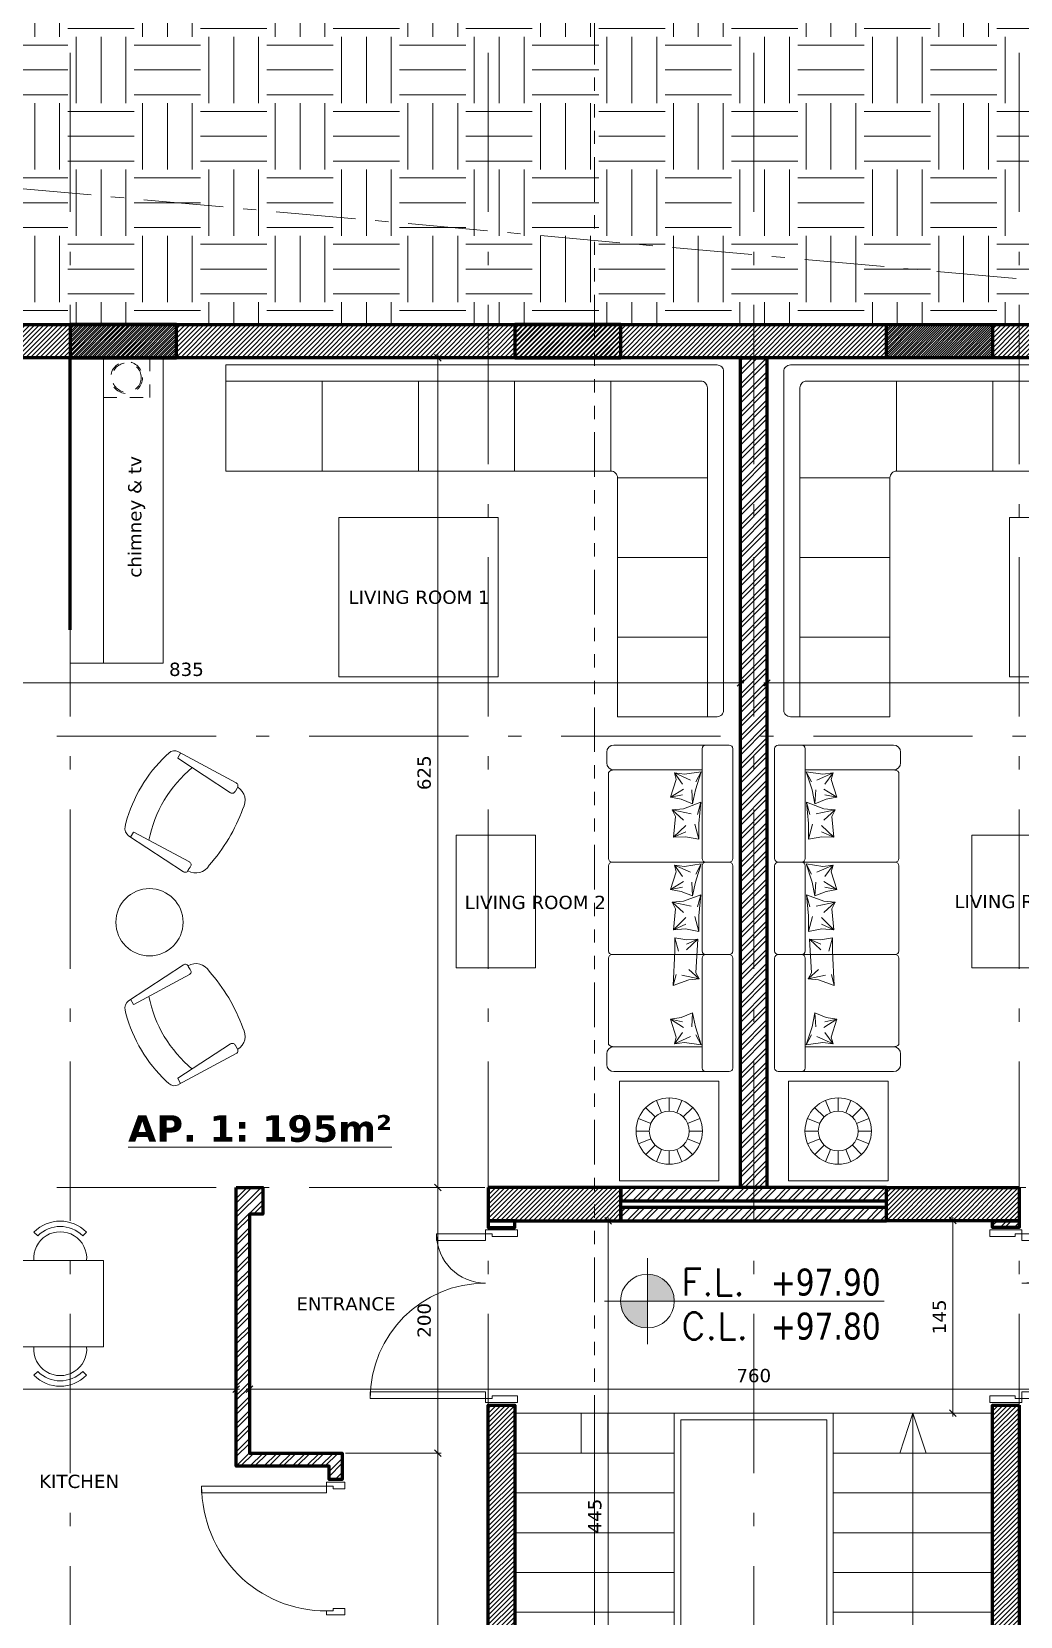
# Model space of a CAD drawing. Header units: inches. Extents: x -48 to 777, y -156 to 510.
# Drawn here: x 493.74 to 501.19, y 145.33 to 157.27 of the extents above; entities that cross this region are included whole.
import ezdxf
from ezdxf.enums import TextEntityAlignment as Align

# ---------------------------------------------------------------- set-up
doc = ezdxf.new("R2010")
doc.units = ezdxf.units.IN
doc.header["$MEASUREMENT"] = 0
doc.set_wipeout_variables(frame=1)
for name, pattern in [('ACAD_ISO06W100', [36, 24, -3, 0, -3, 0, -3, 0, -3]), ('ACAD_ISO10W100', [18, 12, -3, 0, -3]), ('HIDDEN', [0.375, 0.25, -0.125]), ('NUHA', [1.45, 0.75, -0.25, 0.2, -0.25])]:
    doc.linetypes.add(name, pattern=pattern)
doc.layers.get('Defpoints').update_dxf_attribs({"lineweight": 5})
for name, color, linetype, lineweight in [('A-AXIS', 253, 'ACAD_ISO10W100', 5), ('A-AXIS ST', 251, 'ACAD_ISO10W100', 5), ('A-DIM', 9, 'Continuous', 5), ('A-DOORS', 38, 'Continuous', 20), ('A-FURN1', 211, 'Continuous', 15), ('A-HIDDEN', 254, 'HIDDEN', 5), ('A-LEVELS', 139, 'Continuous', 20), ('A-LIMIT LOT', 235, 'ACAD_ISO10W100', 20), ('A-PILLARS', 1, 'Continuous', 60), ('A-SANITARY', 120, 'Continuous', 5), ('A-SIGNS1', 20, 'Continuous', 15), ('A-SIGNS2', 30, 'Continuous', 15), ('A-STAIRS', 135, 'Continuous', 20), ('A-TEXT', 50, 'Continuous', 15), ('A-WALLS', 7, 'Continuous', 60), ('D-METAL', 156, 'Continuous', 20), ('H-PILLARS', 61, 'Continuous', 5), ('H-WALLS', 51, 'Continuous', 5), ('modificat', 127, 'Continuous', 15)]:
    doc.layers.add(name, color=color, linetype=linetype, lineweight=lineweight)
doc.layers.add('HH-DARK GREY', color=7, linetype='Continuous', lineweight=5, true_color=0x404040)
doc.layers.add('pts pc', color=7, linetype='Continuous')
doc.styles.add('2mm', font='simplex.shx', dxfattribs={"height": 0.5})
doc.styles.add('ROMAND', font='verdana.ttf')
doc.styles.add('ROMANS', font='romans__.ttf', dxfattribs={"height": 0.14})
doc.dimstyles.new('M-1.50', dxfattribs={"dimtxt": 0.1, "dimasz": 0.05, "dimexe": 0.025, "dimexo": 0.025, "dimgap": 0.05, "dimtad": 1, "dimlfac": 100, "dimrnd": 0.5, "dimzin": 9, "dimdsep": 46, "dimtxsty": 'ROMAND', "dimblk": 'OBLIQUE', "dimcen": 1, "dimdle": 0.025, "dimclrd": 256, "dimclre": 256, "dimclrt": 2, "dimadec": 0, "dimazin": 0, "dimtfac": 0.666667, "dimtmove": 2, "dimatfit": 3, "dimfxl": 0.04, "dimtolj": 1, "dimtzin": 5, "dimlwd": -1, "dimlwe": -1, "dimarcsym": 0})
pattern_1 = [(45, (-242.49175, -175.21088), (-0.0530330086, 0.0530330086), []), (45, (-242.4564, -175.21088), (-0.0530330086, 0.0530330086), [])]

# ---------------------------------------------------------------- blocks, each defined once
blk = doc.blocks.new('dgfhujyfgff')
for p, q in [((631.162, 373.894), (631.162, 373.806)), ((632.157, 373.954), (631.222, 373.954)), ((631.961, 373.004), (631.961, 373.924)), ((631.991, 373.954), (632.187, 373.954)), ((632.187, 373.954), (632.187, 373.954)), ((632.217, 373.006), (632.217, 373.927)), ((632.217, 373.924), (632.217, 373.004)), ((632.217, 373.924), (632.217, 373.004)), ((631.177, 373.004), (631.177, 373.726)), ((631.222, 373.746), (631.961, 373.746)), ((631.695, 373.517), (631.743, 373.666)), ((631.728, 373.721), (631.797, 373.628)), ((631.728, 373.721), (631.863, 373.661)), ((631.728, 373.721), (631.814, 373.711)), ((631.743, 373.666), (631.728, 373.721)), ((631.814, 373.711), (631.952, 373.731)), ((631.952, 373.731), (631.904, 373.579)), ((631.952, 373.731), (631.909, 373.646)), ((631.695, 373.517), (631.805, 373.585)), ((631.695, 373.517), (631.796, 373.537)), ((631.785, 373.502), (631.695, 373.517)), ((631.88, 373.463), (631.785, 373.502)), ((631.88, 373.463), (631.873, 373.579)), ((631.904, 373.579), (631.88, 373.463)), ((631.709, 373.412), (631.804, 373.421)), ((631.709, 373.412), (631.805, 373.326)), ((631.709, 373.412), (631.869, 373.378)), ((631.738, 373.356), (631.709, 373.412)), ((631.72, 373.182), (631.738, 373.356)), ((631.804, 373.421), (631.95, 373.475)), ((631.95, 373.475), (631.923, 373.373)), ((631.95, 373.475), (631.933, 373.298)), ((631.72, 373.182), (631.825, 373.282)), ((631.72, 373.182), (631.825, 373.228)), ((631.934, 373.167), (631.899, 373.292)), ((631.933, 373.298), (631.934, 373.167)), ((631.822, 373.187), (631.72, 373.182)), ((631.934, 373.167), (631.822, 373.187)), ((631.207, 372.974), (631.991, 372.974)), ((631.814, 372.938), (631.952, 372.959)), ((631.952, 372.959), (631.904, 372.806)), ((631.952, 372.959), (631.909, 372.873)), ((632.187, 372.974), (631.991, 372.974)), ((632.187, 372.974), (631.991, 372.974)), ((631.177, 372.231), (631.177, 372.944)), ((631.695, 372.744), (631.743, 372.894)), ((631.728, 372.949), (631.797, 372.855)), ((631.728, 372.949), (631.863, 372.889)), ((631.728, 372.949), (631.814, 372.938)), ((631.743, 372.894), (631.728, 372.949)), ((631.961, 372.231), (631.961, 372.944)), ((632.217, 372.944), (632.217, 372.231)), ((632.217, 372.944), (632.217, 372.231)), ((631.695, 372.744), (631.805, 372.813)), ((631.695, 372.744), (631.796, 372.765)), ((631.785, 372.729), (631.695, 372.744)), ((631.88, 372.691), (631.785, 372.729)), ((631.804, 372.648), (631.95, 372.702)), ((631.88, 372.691), (631.873, 372.807)), ((631.904, 372.806), (631.88, 372.691)), ((631.95, 372.702), (631.923, 372.6)), ((631.95, 372.702), (631.933, 372.525)), ((631.709, 372.639), (631.804, 372.648)), ((631.709, 372.639), (631.805, 372.554)), ((631.709, 372.639), (631.869, 372.606)), ((631.738, 372.583), (631.709, 372.639)), ((631.72, 372.409), (631.738, 372.583)), ((631.72, 372.409), (631.825, 372.51)), ((631.72, 372.409), (631.825, 372.456)), ((631.934, 372.394), (631.899, 372.519)), ((631.933, 372.525), (631.934, 372.394)), ((631.822, 372.415), (631.72, 372.409)), ((631.733, 372.342), (631.764, 372.23)), ((631.733, 372.342), (631.833, 372.324)), ((631.733, 372.225), (631.733, 372.342)), ((631.934, 372.394), (631.822, 372.415)), ((631.925, 372.329), (631.831, 372.288)), ((631.925, 372.329), (631.831, 372.239)), ((631.833, 372.324), (631.925, 372.329)), ((631.925, 372.329), (631.909, 372.049)), ((631.177, 372.171), (631.177, 371.449)), ((632.187, 372.201), (631.207, 372.201)), ((632.187, 372.201), (631.207, 372.201)), ((631.718, 371.941), (631.733, 372.225)), ((631.961, 372.171), (631.961, 371.251)), ((632.187, 372.201), (631.991, 372.201)), ((632.187, 372.201), (631.991, 372.201)), ((632.217, 371.251), (632.217, 372.171)), ((632.217, 371.251), (632.217, 372.171)), ((631.718, 371.941), (631.742, 372.034)), ((631.935, 371.998), (631.791, 372.028)), ((631.935, 371.998), (631.849, 372.075)), ((631.909, 372.049), (631.935, 371.998)), ((631.849, 371.99), (631.718, 371.941)), ((631.935, 371.998), (631.849, 371.99)), ((631.785, 371.673), (631.695, 371.659)), ((631.695, 371.659), (631.796, 371.638)), ((631.695, 371.659), (631.805, 371.59)), ((631.695, 371.659), (631.743, 371.509)), ((631.88, 371.712), (631.785, 371.673)), ((631.88, 371.712), (631.873, 371.596)), ((631.904, 371.597), (631.88, 371.712)), ((631.728, 371.454), (631.797, 371.548)), ((631.728, 371.454), (631.863, 371.514)), ((631.743, 371.509), (631.728, 371.454)), ((631.952, 371.444), (631.904, 371.597)), ((631.952, 371.444), (631.909, 371.529)), ((631.162, 371.281), (631.162, 371.369)), ((631.222, 371.429), (631.961, 371.429)), ((631.728, 371.454), (631.814, 371.464)), ((631.814, 371.464), (631.952, 371.444)), ((632.217, 371.466), (632.217, 371.281)), ((632.157, 371.221), (631.222, 371.221)), ((631.991, 371.221), (632.187, 371.221)), ((632.187, 371.221), (632.187, 371.221))]:
    blk.add_line(p, q)
for centre, major_axis, start_param, end_param in [((631.222, 373.894), (0.0424, 0.0424), 0.785398, 2.356194), ((631.991, 373.924), (-0.0212, 0.0212), -0.785398, 0.785398), ((632.187, 373.924), (0.0212, 0.0212), 5.497787, 7.068583), ((632.187, 373.924), (0.0212, 0.0212), 5.497787, 7.068583), ((631.222, 373.806), (-0.0424, 0.0424), 0.785398, 2.356194), ((631.222, 373.686), (0.0424, 0.0424), 0.785398, 1.628791), ((631.207, 372.231), (-0.0212, 0.0212), 0.785398, 2.356194), ((631.207, 372.171), (-0.0212, 0.0212), -0.785398, 0.785398), ((631.991, 372.231), (-0.0212, 0.0212), 0.785398, 2.356194), ((631.991, 372.171), (-0.0212, 0.0212), -0.785398, 0.785398), ((632.187, 372.231), (0.0212, 0.0212), 3.926991, 5.497787), ((632.187, 372.231), (0.0212, 0.0212), 3.926991, 5.497787), ((632.187, 372.171), (0.0212, 0.0212), 5.497787, 7.068583), ((632.187, 372.171), (0.0212, 0.0212), 5.497787, 7.068583), ((631.222, 371.369), (0.0424, 0.0424), 0.785398, 2.356194), ((631.222, 371.489), (-0.0424, 0.0424), 1.512802, 2.356194), ((631.222, 371.281), (-0.0424, 0.0424), 0.785398, 2.356194), ((631.991, 371.251), (-0.0212, 0.0212), 0.785398, 2.356194), ((632.187, 371.251), (0.0212, 0.0212), 3.926991, 5.497787), ((632.187, 371.251), (0.0212, 0.0212), 3.926991, 5.497787)]:
    blk.add_ellipse(centre, major_axis=major_axis, ratio=1, start_param=start_param, end_param=end_param)
at = {"extrusion": (0, 0, -1)}
for centre, major_axis, start_param, end_param in [((631.207, 373.004), (-0.0212, -0.0212), 5.497787, 7.068583), ((631.207, 372.944), (-0.0212, -0.0212), 0.785398, 2.356194), ((631.991, 373.004), (-0.0212, -0.0212), 5.497787, 7.068583), ((631.991, 372.944), (-0.0212, -0.0212), 0.785398, 2.356194), ((632.187, 373.004), (-0.0212, 0.0212), 2.356194, 3.926991), ((632.187, 373.004), (-0.0212, 0.0212), 2.356194, 3.926991), ((632.187, 372.944), (-0.0212, 0.0212), 0.785398, 2.356194), ((632.187, 372.944), (-0.0212, 0.0212), 0.785398, 2.356194)]:
    blk.add_ellipse(centre, major_axis=major_axis, ratio=1, start_param=start_param, end_param=end_param, dxfattribs=at)
blk = doc.blocks.new('dzhgjfcgxbf')
for p, q in [((631.657, 370.3), (631.657, 370.4)), ((631.551, 370.256), (631.481, 370.326)), ((631.6, 370.288), (631.562, 370.381)), ((631.715, 370.288), (631.753, 370.381)), ((631.764, 370.256), (631.834, 370.326)), ((631.519, 370.207), (631.426, 370.245)), ((631.796, 370.207), (631.888, 370.245)), ((631.507, 370.15), (631.407, 370.15)), ((631.519, 370.092), (631.426, 370.054)), ((631.551, 370.044), (631.481, 369.973)), ((631.764, 370.044), (631.834, 369.973)), ((631.796, 370.092), (631.888, 370.054)), ((631.807, 370.15), (631.907, 370.15)), ((631.6, 370.011), (631.562, 369.919)), ((631.657, 370), (631.657, 369.9)), ((631.715, 370.011), (631.753, 369.919))]:
    blk.add_line(p, q)
for radius in [0.25, 0.15]:
    blk.add_circle((631.657, 370.15), radius)
blk = doc.blocks.new('GXFHGCGFCD')
at = {"layer": 'A-SIGNS1', "linetype": 'NUHA'}
h = blk.add_hatch(color=256, dxfattribs=at)
h.paths.add_polyline_path([(90.3819, 61.3301), (90.3819, 61.1701), (90.5419, 61.1701, 0.414214)])
h.paths.add_polyline_path([(90.3819, 61.1701), (90.2219, 61.1701, 0.414214), (90.3819, 61.0101)])
at = {"layer": 'A-SIGNS1'}
for p, q in [((90.3819, 60.9141), (90.3819, 61.4261)), ((90.1259, 61.1701), (91.7898, 61.1701))]:
    blk.add_line(p, q, dxfattribs=at)
blk.add_circle((90.3819, 61.1701), 0.16, dxfattribs=at)
blk = doc.blocks.new('DGXFHXFGDFD')
at = {"layer": 'A-SIGNS1'}
blk.add_blockref('GXFHGCGFCD', (0, 0), dxfattribs=at)
at = {"layer": 'A-SIGNS2', "linetype": 'NUHA', "style": 'ROMANS'}
for s, p in [('F.L.', (90.5835, 61.2031)), ('C.L.', (90.5835, 60.9413))]:
    blk.add_text(s, height=0.16, dxfattribs=at).set_placement(p)
at = {"layer": 'A-SIGNS2', "style": 'ROMANS', "width": 0.910135, "flags": 4}
for tag, p, p2 in [('NIV.FINI', (91.1159, 61.2031), (91.7898, 61.2031)), ('NIV.BETON', (91.1159, 60.9413), (91.7898, 60.9413))]:
    blk.add_attdef(tag, text='', height=0.16, dxfattribs=at).set_placement(p, p2, align=Align.FIT)
blk = doc.blocks.new('*U33')
for points in [[(1220, 870), (1220, 0), (1270, 0), (1270, 870)], [(80, 370), (80, 0), (30, 0), (30, 370)], [(30, 0), (0, 0), (0, -240), (50, -240), (50, -50), (30, -50), (30, 0)], [(1270, 0), (1300, 0), (1300, -240), (1250, -240), (1250, -50), (1270, -50), (1270, 0)]]:
    blk.add_lwpolyline(points, close=True)
for centre, radius, start, end in [((1270, 0), 870, 90, 180), ((30, 0), 370, 0, 90)]:
    blk.add_arc(centre, radius, start, end)
blk = doc.blocks.new('*U36')
for points in [[(130, -160), (100, -160), (100, -20), (150, -20), (150, -110), (130, -110), (130, -160)], [(1070, -160), (1100, -160), (1100, -20), (1050, -20), (1050, -110), (1070, -110), (1070, -160)], [(180, -1100), (180, -160), (130, -160), (130, -1100)]]:
    blk.add_lwpolyline(points, close=True)
blk.add_arc((130, -160), 940, 270, 0)
blk = doc.blocks.new('dgfhfjftdr')
for p, q in [((625.84, 371.669), (625.84, 371.641)), ((626.394, 371.629), (625.867, 371.607)), ((626.417, 371.677), (625.868, 371.703)), ((626.396, 371.631), (626.396, 371.678)), ((626.49, 371.598), (626.482, 371.627)), ((625.839, 370.872), (625.839, 370.9)), ((626.392, 370.909), (625.866, 370.934)), ((626.415, 370.861), (625.866, 370.838)), ((626.394, 370.908), (626.394, 370.858)), ((626.489, 370.941), (626.48, 370.912))]:
    blk.add_line(p, q)
at = {"extrusion": (0, 0, -1)}
for centre, major_axis, start_param, end_param in [((625.841, 371.547), (0.0926, 0.0926), 3.923254, 5.487744), ((625.867, 371.676), (0.0192, 0.0192), 3.676099, 5.532161), ((625.867, 371.635), (0.0192, 0.0192), 2.326718, 4.18278), ((626.394, 371.631), (0.00125, 0.00125), 0.787847, 2.314305), ((626.414, 371.607), (0.0501, 0.0501), -0.738611, 0.501265), ((627.17, 371.267), (1.051, 1.051), 3.74268, 4.116199), ((625.245, 371.272), (0.754, 0.754), 0.449496, 1.125822), ((625.307, 371.272), (0.868, 0.868), 0.516881, 1.058813), ((625.84, 370.994), (0.0926, 0.0926), 2.371136, 3.935625), ((625.865, 370.907), (0.0192, 0.0192), 3.676099, 5.532161), ((625.865, 370.865), (0.0192, 0.0192), 2.326718, 4.18278), ((626.392, 370.908), (0.00125, 0.00125), -0.738611, 0.787847), ((626.412, 370.932), (0.0501, 0.0501), 1.074429, 2.314305)]:
    blk.add_ellipse(centre, major_axis=major_axis, ratio=1, start_param=start_param, end_param=end_param, dxfattribs=at)
blk = doc.blocks.new('living 2')
at = {"layer": 'A-FURN1'}
for p, q in [((540.417, 329.166), (540.417, 329.844)), ((541.142, 329.166), (541.142, 329.844)), ((541.867, 329.166), (541.867, 329.844))]:
    blk.add_line(p, q, dxfattribs=at)
at = {"layer": 'A-FURN1', "extrusion": (0, 0, -1)}
for points in [[(-539.692, 329.966), (-543.392, 329.966, 0.414214), (-543.442, 329.916), (-543.442, 327.366, 0.414214), (-543.392, 327.316), (-543.32, 327.316), (-543.32, 329.794, -0.414214), (-543.27, 329.844), (-539.692, 329.844), (-539.692, 329.844), (-539.692, 329.844)], [(-542.592, 329.844), (-543.27, 329.844, 0.414214), (-543.32, 329.794), (-543.32, 329.116), (-542.642, 329.116, -0.414214), (-542.592, 329.166)]]:
    blk.add_lwpolyline(points, format="xyb", close=True, dxfattribs=at)
for points in [[(-539.692, 329.844), (-542.592, 329.844), (-542.592, 329.166), (-539.692, 329.166)], [(-543.32, 329.116), (-543.32, 328.516), (-542.642, 328.516), (-542.642, 329.116)], [(-543.32, 328.516), (-543.32, 327.916), (-542.642, 327.916), (-542.642, 328.516)], [(-543.32, 327.916), (-543.32, 327.316), (-542.642, 327.316), (-542.642, 327.916)], [(-543.32, 327.916), (-543.32, 327.916), (-542.642, 327.916), (-542.642, 327.916)]]:
    blk.add_lwpolyline(points, close=True, dxfattribs=at)
at = {"layer": 'A-FURN1'}
blk.add_lwpolyline([(540.542, 327.616), (541.742, 327.616), (541.742, 328.816), (540.542, 328.816)], close=True, dxfattribs=at)
blk = doc.blocks.new('AXIS')
at = {"layer": 'A-AXIS ST', "ltscale": 0.1}
for p, q in [((637.51853, 296.91777), (637.51853, 336.01919)), ((640.66853, 296.91777), (640.66853, 336.01919)), ((642.66853, 296.91777), (642.66853, 336.01919)), ((644.66853, 296.91777), (644.66853, 336.01919)), ((657.61853, 330.26919), (627.81853, 330.26919)), ((657.61853, 327.16933), (627.81853, 327.16933)), ((657.61853, 323.76934), (627.81853, 323.76934))]:
    blk.add_line(p, q, dxfattribs=at)
blk = doc.blocks.new('_Oblique')
at = {"color": 0, "linetype": 'ByBlock', "lineweight": -2}
blk.add_line((-0.5, -0.5), (0.5, 0.5), dxfattribs=at)
blk = doc.blocks.new('*D184')
at = {"layer": 'A-DIM', "transparency": 16777216}
for p, q in [((490.702, 152.359), (499.102, 152.359)), ((490.727, 152.334), (490.727, 152.334))]:
    blk.add_line(p, q, dxfattribs=at)
at = {"layer": 'Defpoints', "color": 0, "transparency": 16777216}
for p in [(490.727, 152.359), (499.077, 152.359), (499.077, 152.359)]:
    blk.add_point(p, dxfattribs=at)
at = {"layer": 'A-DIM', "transparency": 16777216, "xscale": 0.05, "yscale": 0.05, "zscale": 0.05, "rotation": 180}
blk.add_blockref('_Oblique', (490.727, 152.359), dxfattribs=at)
at = {"layer": 'A-DIM', "transparency": 16777216, "xscale": 0.05, "yscale": 0.05, "zscale": 0.05}
blk.add_blockref('_Oblique', (499.077, 152.359), dxfattribs=at)
at = {"layer": 'A-DIM', "color": 2, "transparency": 16777216, "insert": (494.902, 152.461), "char_height": 0.1, "attachment_point": 5, "style": 'ROMAND'}
blk.add_mtext('\\A1;835', dxfattribs=at)
blk = doc.blocks.new('*D186')
at = {"layer": 'A-DIM', "transparency": 16777216}
for p, q in [((499.252, 152.359), (506.202, 152.359)), ((499.277, 152.384), (499.277, 152.384))]:
    blk.add_line(p, q, dxfattribs=at)
at = {"layer": 'Defpoints', "color": 0, "transparency": 16777216}
for p in [(499.277, 152.359), (506.177, 152.359), (506.177, 152.359)]:
    blk.add_point(p, dxfattribs=at)
at = {"layer": 'A-DIM', "transparency": 16777216, "xscale": 0.05, "yscale": 0.05, "zscale": 0.05, "rotation": 180}
blk.add_blockref('_Oblique', (499.277, 152.359), dxfattribs=at)
at = {"layer": 'A-DIM', "transparency": 16777216, "xscale": 0.05, "yscale": 0.05, "zscale": 0.05}
blk.add_blockref('_Oblique', (506.177, 152.359), dxfattribs=at)
at = {"layer": 'A-DIM', "color": 2, "transparency": 16777216, "insert": (502.727, 152.461), "char_height": 0.1, "attachment_point": 5, "style": 'ROMAND'}
blk.add_mtext('\\A1;690', dxfattribs=at)
blk = doc.blocks.new('*D188')
at = {"layer": 'A-DIM', "transparency": 16777216}
blk.add_line((491.202, 147.039), (495.302, 147.039), dxfattribs=at)
at = {"layer": 'Defpoints', "color": 0, "transparency": 16777216}
for p in [(491.227, 147.039), (495.277, 147.039), (495.277, 147.039)]:
    blk.add_point(p, dxfattribs=at)
at = {"layer": 'A-DIM', "transparency": 16777216, "xscale": 0.05, "yscale": 0.05, "zscale": 0.05, "rotation": 180}
blk.add_blockref('_Oblique', (491.227, 147.039), dxfattribs=at)
at = {"layer": 'A-DIM', "transparency": 16777216, "xscale": 0.05, "yscale": 0.05, "zscale": 0.05}
blk.add_blockref('_Oblique', (495.277, 147.039), dxfattribs=at)
at = {"layer": 'A-DIM', "color": 2, "transparency": 16777216, "insert": (493.252, 147.141), "char_height": 0.1, "attachment_point": 5, "style": 'ROMAND'}
blk.add_mtext('\\A1;405', dxfattribs=at)
blk = doc.blocks.new('*D189')
at = {"layer": 'A-DIM', "transparency": 16777216}
for p, q in [((495.352, 147.039), (503.002, 147.039)), ((495.377, 147.014), (495.377, 147.014))]:
    blk.add_line(p, q, dxfattribs=at)
at = {"layer": 'Defpoints', "color": 0, "transparency": 16777216}
for p in [(495.377, 147.039), (502.977, 147.039), (502.977, 147.039)]:
    blk.add_point(p, dxfattribs=at)
at = {"layer": 'A-DIM', "transparency": 16777216, "xscale": 0.05, "yscale": 0.05, "zscale": 0.05, "rotation": 180}
blk.add_blockref('_Oblique', (495.377, 147.039), dxfattribs=at)
at = {"layer": 'A-DIM', "transparency": 16777216, "xscale": 0.05, "yscale": 0.05, "zscale": 0.05}
blk.add_blockref('_Oblique', (502.977, 147.039), dxfattribs=at)
at = {"layer": 'A-DIM', "color": 2, "transparency": 16777216, "insert": (499.177, 147.141), "char_height": 0.1, "attachment_point": 5, "style": 'ROMAND'}
blk.add_mtext('\\A1;760', dxfattribs=at)
blk = doc.blocks.new('*D201')
at = {"layer": 'A-DIM', "transparency": 16777216}
blk.add_line((500.677, 148.334), (500.677, 146.834), dxfattribs=at)
at = {"layer": 'Defpoints', "color": 0, "transparency": 16777216}
for p in [(500.677, 148.309), (500.677, 146.859), (500.677, 146.859)]:
    blk.add_point(p, dxfattribs=at)
at = {"layer": 'A-DIM', "transparency": 16777216, "xscale": 0.05, "yscale": 0.05, "zscale": 0.05}
for p, rotation in [((500.677, 148.309), 90), ((500.677, 146.859), 270)]:
    blk.add_blockref('_Oblique', p, dxfattribs=dict(at, rotation=rotation))
at = {"layer": 'A-DIM', "color": 2, "transparency": 16777216, "insert": (500.576, 147.584), "char_height": 0.1, "attachment_point": 5, "rotation": 90, "style": 'ROMAND'}
blk.add_mtext('\\A1;145', dxfattribs=at)
blk = doc.blocks.new('*D328')
at = {"layer": 'A-DIM', "transparency": 16777216}
for p, q in [((496.796, 154.833), (496.796, 148.533)), ((496.83, 154.808), (496.771, 154.808)), ((497.152, 148.558), (496.771, 148.558))]:
    blk.add_line(p, q, dxfattribs=at)
at = {"layer": 'Defpoints', "color": 0, "transparency": 16777216}
for p in [(496.855, 154.808), (496.796, 148.558), (497.177, 148.558)]:
    blk.add_point(p, dxfattribs=at)
at = {"layer": 'A-DIM', "transparency": 16777216, "xscale": 0.05, "yscale": 0.05, "zscale": 0.05}
for p, rotation in [((496.796, 154.808), 90), ((496.796, 148.558), 270)]:
    blk.add_blockref('_Oblique', p, dxfattribs=dict(at, rotation=rotation))
at = {"layer": 'A-DIM', "color": 2, "transparency": 16777216, "insert": (496.694, 151.683), "char_height": 0.1, "attachment_point": 5, "rotation": 90, "style": 'ROMAND'}
blk.add_mtext('\\A1;625', dxfattribs=at)
blk = doc.blocks.new('*D329')
at = {"layer": 'A-DIM', "transparency": 16777216}
for p, q in [((497.152, 148.558), (496.771, 148.558)), ((496.796, 148.583), (496.796, 146.533)), ((496.102, 146.558), (496.821, 146.558))]:
    blk.add_line(p, q, dxfattribs=at)
at = {"layer": 'Defpoints', "color": 0, "transparency": 16777216}
for p in [(497.177, 148.558), (496.077, 146.558), (496.796, 146.558)]:
    blk.add_point(p, dxfattribs=at)
at = {"layer": 'A-DIM', "transparency": 16777216, "xscale": 0.05, "yscale": 0.05, "zscale": 0.05}
for p, rotation in [((496.796, 148.558), 90), ((496.796, 146.558), 270)]:
    blk.add_blockref('_Oblique', p, dxfattribs=dict(at, rotation=rotation))
at = {"layer": 'A-DIM', "color": 2, "transparency": 16777216, "insert": (496.694, 147.558), "char_height": 0.1, "attachment_point": 5, "rotation": 90, "style": 'ROMAND'}
blk.add_mtext('\\A1;200', dxfattribs=at)
blk = doc.blocks.new('*D330')
at = {"layer": 'A-DIM', "transparency": 16777216}
for p, q in [((496.796, 146.583), (496.796, 142.532)), ((496.102, 146.558), (496.821, 146.558)), ((496.797, 142.557), (496.771, 142.557))]:
    blk.add_line(p, q, dxfattribs=at)
at = {"layer": 'Defpoints', "color": 0, "transparency": 16777216}
for p in [(496.077, 146.558), (496.796, 142.557), (496.822, 142.557)]:
    blk.add_point(p, dxfattribs=at)
at = {"layer": 'A-DIM', "transparency": 16777216, "xscale": 0.05, "yscale": 0.05, "zscale": 0.05}
for p, rotation in [((496.796, 146.558), 90), ((496.796, 142.557), 270)]:
    blk.add_blockref('_Oblique', p, dxfattribs=dict(at, rotation=rotation))
at = {"layer": 'A-DIM', "color": 2, "transparency": 16777216, "insert": (496.694, 144.558), "char_height": 0.1, "attachment_point": 5, "rotation": 90, "style": 'ROMAND'}
blk.add_mtext('\\A1;400', dxfattribs=at)
blk = doc.blocks.new('*D406')
at = {"layer": 'A-DIM', "transparency": 16777216}
for p, q in [((498.394, 148.308), (498.056, 148.308)), ((498.081, 143.833), (498.081, 148.333)), ((498.552, 143.858), (498.056, 143.858))]:
    blk.add_line(p, q, dxfattribs=at)
at = {"layer": 'Defpoints', "color": 0, "transparency": 16777216}
for p in [(498.081, 148.308), (498.419, 148.308), (498.577, 143.858)]:
    blk.add_point(p, dxfattribs=at)
at = {"layer": 'A-DIM', "transparency": 16777216, "xscale": 0.05, "yscale": 0.05, "zscale": 0.05}
for p, rotation in [((498.081, 148.308), 90), ((498.081, 143.858), 270)]:
    blk.add_blockref('_Oblique', p, dxfattribs=dict(at, rotation=rotation))
at = {"layer": 'A-DIM', "color": 2, "transparency": 16777216, "insert": (497.98, 146.083), "char_height": 0.1, "attachment_point": 5, "rotation": 90, "style": 'ROMAND'}
blk.add_mtext('\\A1;445', dxfattribs=at)
blk = doc.blocks.new('LOT 688  TOPOGRAPHIC PLAN')
at = {"layer": 'A-LEVELS', "linetype": 'Continuous'}
for points in [[(-315993.24815, -27904.1172), (-315992.36321, -27903.98227), (-315991.49931, -27903.77041), (-315989.82419, -27903.14766), (-315988.13907, -27902.56039), (-315986.49852, -27901.84927), (-315986.07793, -27901.70635), (-315985.64327, -27901.60757), (-315984.76299, -27901.44127), (-315983.03305, -27901.03153), (-315982.17605, -27900.81323), (-315981.3012, -27900.63057), (-315980.3909, -27900.51656), (-315979.95952, -27900.41536), (-315979.77651, -27900.30285), (-315979.61232, -27900.14969), (-315978.96618, -27899.39156)], [(-315992.89106, -27910.43137), (-315991.66476, -27909.84763), (-315991.00958, -27909.60551), (-315990.33388, -27909.42882), (-315989.65288, -27909.35354), (-315988.98183, -27909.41563), (-315988.31614, -27909.56079), (-315987.97166, -27909.58652), (-315987.6217, -27909.573), (-315986.92076, -27909.43586), (-315986.24408, -27909.1647), (-315985.62245, -27908.77482), (-315985.08664, -27908.28156), (-315984.66214, -27907.70748), (-315983.99229, -27907.54002), (-315982.70884, -27907.13172), (-315981.3889, -27906.79452), (-315980.05951, -27906.48626), (-315978.74737, -27906.12897)]]:
    blk.add_lwpolyline(points, dxfattribs=at)
at = {"layer": 'pts pc', "linetype": 'Continuous'}
for points in [[(-315979.356, -27900.34716), (-315980.06678, -27901.05036)], [(-315979.35979, -27901.05415), (-315980.06299, -27900.34337)], [(-315984.28497, -27907.04384), (-315984.99575, -27907.74704)], [(-315984.28876, -27907.75083), (-315984.99196, -27907.04005)]]:
    blk.add_lwpolyline(points, dxfattribs=at)
at = {"layer": 'pts pc', "color": 1, "char_height": 0.5, "attachment_point": 1, "rotation": 359.692852, "style": '2mm'}
for s, insert, width in [('\\Fsimplex.shx;\\W1.0000000000;\\T1.0000000000;\\o\\l97.044', (-315984.13902, -27907.14812), 3.0714286), ('\\Fsimplex.shx;\\W1.0000000000;\\T1.0000000000;\\o\\l97.167', (-315988.26212, -27908.08803), 2.9761905)]:
    blk.add_mtext(s, dxfattribs=dict(at, insert=insert, width=width))
at = {"linetype": 'Continuous'}
blk.add_wipeout([(-315996.80172, -27893.57917), (-315969.32038, -27896.23659), (-315969.32038, -27930.53073), (-315964.08799, -27936.87852), (-315964.6636, -27941.43051), (-315970.22923, -27937.16678), (-315985.1164, -27950.2257)], dxfattribs=at).dxf.layer = 'A-LIMIT LOT'
at = {"layer": 'A-HIDDEN', "linetype": 'ACAD_ISO10W100', "ltscale": 0.05}
blk.add_lwpolyline([(-315992.30527, -27900.52725), (-315983.21966, -27944.57125), (-315970.69258, -27933.58259), (-315972.32038, -27931.60779), (-315972.32038, -27902.3323)], close=True, dxfattribs=at)

msp = doc.modelspace()

# ---------------------------------------------------------------- block references
at = {"layer": 'pts pc'}
msp.add_blockref('LOT 688  TOPOGRAPHIC PLAN', (316480.44716, 28057.10823), dxfattribs=at)

# ---------------------------------------------------------------- next in the draw order: hatches: boundary and pattern name
at = {"layer": 'H-PILLARS'}
h = msp.add_hatch(dxfattribs=at)
h.set_pattern_fill('ANSI31', color=256, scale=0.2)
h.set_pattern_definition([(45, (-242.491753, -175.210882), (-0.0176776695, 0.0176776695), [])])
h.paths.add_polyline_path([(490.72678, 155.05845), (504.57678, 155.05843), (504.57678, 154.80847), (490.72678, 154.80849)])
h = msp.add_hatch(dxfattribs=at)
h.set_pattern_fill('ANSI31', color=256, scale=0.2)
h.set_pattern_definition([(45, (-47.541753, -168.719428), (-0.0176776695, 0.0176776695), [])])
h.paths.add_polyline_path([(494.02678, 155.05831), (494.02678, 154.80831), (494.82678, 154.80831), (494.82678, 155.05831)])
h = msp.add_hatch(dxfattribs=at)
h.set_pattern_fill('ANSI31', color=256, scale=0.2)
h.set_pattern_definition([(45, (-44.191753, -168.71929), (-0.0176776695, 0.0176776695), [])])
h.paths.add_polyline_path([(497.37678, 155.05845), (497.37678, 154.80845), (498.17678, 154.80845), (498.17678, 155.05845)])
h = msp.add_hatch(dxfattribs=at)
h.set_pattern_fill('ANSI31', color=256, scale=0.2)
h.set_pattern_definition([(45, (-44.991753, -168.71929), (-0.0176776695, 0.0176776695), [])])
h.paths.add_polyline_path([(500.97678, 155.05845), (500.97678, 154.80845), (500.17678, 154.80845), (500.17678, 155.05845)])
h = msp.add_hatch(dxfattribs=at)
h.set_pattern_fill('ANSI31', color=256, scale=0.2)
h.set_pattern_definition([(45, (-44.191753, -175.21929), (-0.0176776695, 0.0176776695), [])])
h.paths.add_polyline_path([(497.17678, 148.55845), (497.17678, 148.30845), (498.17678, 148.30845), (498.17678, 148.55845)])
h = msp.add_hatch(dxfattribs=at)
h.set_pattern_fill('ANSI31', color=256, scale=0.2)
h.set_pattern_definition([(45, (-44.991753, -175.21929), (-0.0176776695, 0.0176776695), [])])
h.paths.add_polyline_path([(501.17678, 148.55845), (501.17678, 148.30845), (500.17678, 148.30845), (500.17678, 148.55845)])
h = msp.add_hatch(dxfattribs=at)
h.set_pattern_fill('ANSI31', color=256, scale=0.2)
h.set_pattern_definition([(45, (-44.491753, -175.21929), (-0.0176776695, 0.0176776695), [])])
h.paths.add_polyline_path([(501.17678, 146.91845), (501.17678, 143.65688), (497.17678, 143.65688), (497.17678, 146.91845), (497.37678, 146.91845), (497.37678, 143.85845), (500.97678, 143.85845), (500.97678, 146.91845)])
at = {"layer": 'H-WALLS'}
h = msp.add_hatch(dxfattribs=at)
h.set_pattern_fill('ANSI32', color=256, scale=0.2)
h.set_pattern_definition(pattern_1)
h.paths.add_polyline_path([(499.27678, 148.55845), (499.07678, 148.55845), (499.07678, 154.80845), (499.27678, 154.80845)])
h = msp.add_hatch(dxfattribs=at)
h.set_pattern_fill('ANSI32', color=256, scale=0.2)
h.set_pattern_definition(pattern_1)
h.paths.add_polyline_path([(495.27678, 148.55845), (495.47678, 148.55845), (495.47678, 148.35845), (495.37678, 148.35845), (495.37678, 146.55845), (496.07678, 146.55845), (496.07678, 146.35845), (495.97678, 146.35845), (495.97678, 146.45845), (495.27678, 146.45845)], flags=17)
h = msp.add_hatch(dxfattribs=at)
h.set_pattern_fill('ANSI32', color=256, scale=0.2)
h.paths.add_polyline_path([(500.17678, 148.55845), (498.17678, 148.55845), (498.17678, 148.45845), (500.17678, 148.45845)])
h = msp.add_hatch(dxfattribs=at)
h.set_pattern_fill('ANSI32', color=256, scale=0.2)
h.paths.add_polyline_path([(500.17678, 148.40845), (498.17678, 148.40845), (498.17678, 148.30845), (500.17678, 148.30845)])
h = msp.add_hatch(dxfattribs=at)
h.set_pattern_fill('ANSI32', color=256, scale=0.2)
h.paths.add_polyline_path([(500.97678, 148.30845), (501.17678, 148.30845), (501.17678, 148.25845), (500.97678, 148.25845)])
at = {"layer": 'HH-DARK GREY'}
h = msp.add_hatch(dxfattribs=at)
h.set_pattern_fill('EARTH', color=256, scale=2)
h.set_pattern_definition([(0, (-242.49175, -175.2109), (0.5, 0.5), [0.5, -0.5]), (0, (-242.49175, -175.0234), (0.5, 0.5), [0.5, -0.5]), (0, (-242.49175, -174.8359), (0.5, 0.5), [0.5, -0.5]), (90, (-242.42925, -174.7734), (-0.5, 0.5), [0.5, -0.5]), (90, (-242.24175, -174.7734), (-0.5, 0.5), [0.5, -0.5]), (90, (-242.05425, -174.7734), (-0.5, 0.5), [0.5, -0.5])])
h.paths.add_polyline_path([(510.87678, 154.51851), (510.87678, 160.89581), (483.9059, 163.50387), (485.39023, 156.30831), (490.72678, 156.30827), (490.72678, 156.10827), (490.72678, 155.05845), (504.57678, 155.05831), (504.57678, 154.90847), (506.42678, 154.90845), (506.42678, 154.51851)])

# ---------------------------------------------------------------- next in the draw order: linework, layer by layer
at = {"layer": 'A-AXIS', "linetype": 'ACAD_ISO06W100', "ltscale": 0.014}
msp.add_lwpolyline([(497.97678, 162.53523), (497.97678, 107.99672)], dxfattribs=at)
at = {"layer": 'A-FURN1'}
for points in [[(496.93356, 151.21356), (497.53356, 151.21356), (497.53356, 150.21356), (496.93356, 150.21356)], [(501.41999, 151.21356), (500.81999, 151.21356), (500.81999, 150.21356), (501.41999, 150.21356)], [(498.91476, 148.60855), (498.16476, 148.60855), (498.16476, 149.35855), (498.91476, 149.35855)], [(499.43879, 148.60855), (500.18879, 148.60855), (500.18879, 149.35855), (499.43879, 149.35855)]]:
    msp.add_lwpolyline(points, close=True, dxfattribs=at)
at = {"layer": 'A-FURN1', "extrusion": (0, 0, -1)}
for points in [[(-493.75309, 148.22317), (-493.78137, 148.19489, 0.41421356), (-494.12078, 148.19489), (-494.14907, 148.22317, -0.41421356)], [(-493.75309, 147.14371), (-493.78137, 147.17199, -0.41421356), (-494.12078, 147.17199), (-494.14907, 147.14371, 0.41421356)]]:
    msp.add_lwpolyline(points, format="xyb", close=True, dxfattribs=at)
at = {"layer": 'A-FURN1'}
msp.add_circle((494.62357, 150.55662), 0.25322, dxfattribs=at)
at = {"layer": 'A-FURN1', "extrusion": (0, 0, -1)}
for centre, start, end in [((-493.95108, 148.02518), 355.198389, 184.801611), ((-493.95108, 147.3417), 175.198389, 4.801611)]:
    msp.add_arc(centre, 0.2, start, end, dxfattribs=at)
at = {"layer": 'A-HIDDEN', "linetype": 'HIDDEN', "ltscale": 0.3}
msp.add_lwpolyline([(494.27678, 154.50831), (494.62678, 154.50831), (494.62678, 154.80831), (494.27678, 154.80831)], close=True, dxfattribs=at)
for radius in [0.12, 0.11]:
    msp.add_circle((494.45178, 154.65979), radius, dxfattribs=at)
at = {"layer": 'A-PILLARS'}
for points in [[(490.72678, 155.05845), (504.57678, 155.05843), (504.57678, 154.80847), (490.72678, 154.80849)], [(494.02678, 155.05831), (494.02678, 154.80831), (494.82678, 154.80831), (494.82678, 155.05831)], [(497.37678, 155.05845), (497.37678, 154.80845), (498.17678, 154.80845), (498.17678, 155.05845)], [(500.97678, 155.05845), (500.97678, 154.80845), (500.17678, 154.80845), (500.17678, 155.05845)], [(497.17678, 148.55845), (497.17678, 148.30845), (498.17678, 148.30845), (498.17678, 148.55845)], [(501.17678, 148.55845), (501.17678, 148.30845), (500.17678, 148.30845), (500.17678, 148.55845)], [(501.17678, 146.91845), (501.17678, 143.65688), (497.17678, 143.65688), (497.17678, 146.91845), (497.37678, 146.91845), (497.37678, 143.85845), (500.97678, 143.85845), (500.97678, 146.91845)]]:
    msp.add_lwpolyline(points, close=True, dxfattribs=at)
at = {"layer": 'A-SANITARY'}
msp.add_lwpolyline([(491.22678, 148.00844), (491.22678, 148.00844), (491.22678, 143.85688), (491.22896, 144.05688), (491.82678, 144.05688), (491.82678, 147.35844), (494.27678, 147.35844), (494.27678, 148.00844), (491.22678, 148.00844)], dxfattribs=at)
at = {"layer": 'A-SIGNS1'}
for points in [[(497.87678, 146.85845), (497.87678, 146.55845)], [(497.97678, 146.85845), (497.97678, 144.45845), (500.37678, 144.45845), (500.37678, 146.85845)], [(498.07678, 146.85845), (498.07678, 146.55845)], [(500.27678, 146.55845), (500.37678, 146.85845), (500.47678, 146.55845)]]:
    msp.add_lwpolyline(points, dxfattribs=at)
at = {"layer": 'A-STAIRS'}
for points in [[(497.37678, 146.85845), (498.57678, 146.85845)], [(500.97678, 146.85845), (499.77678, 146.85845)], [(498.57678, 145.05845), (498.57678, 146.74595)], [(497.37678, 146.55845), (498.57678, 146.55845)], [(500.97678, 146.55845), (499.77678, 146.55845)], [(497.37678, 146.25845), (498.57678, 146.25845)], [(500.97678, 146.25845), (499.77678, 146.25845)], [(497.37678, 145.95845), (498.57678, 145.95845)], [(500.97678, 145.95845), (499.77678, 145.95845)], [(497.37678, 145.65845), (498.57678, 145.65845)], [(500.97678, 145.65845), (499.77678, 145.65845)], [(497.37678, 145.35845), (498.57678, 145.35845)], [(500.97678, 145.35845), (499.77678, 145.35845)]]:
    msp.add_lwpolyline(points, dxfattribs=at)
at = {"layer": 'A-WALLS'}
msp.add_line((494.02678, 152.75845), (494.02678, 154.80845), dxfattribs=at)
for points in [[(499.27678, 148.55845), (499.07678, 148.55845), (499.07678, 154.80845), (499.27678, 154.80845)], [(495.27678, 148.55845), (495.47678, 148.55845), (495.47678, 148.35845), (495.37678, 148.35845), (495.37678, 146.55845), (496.07678, 146.55845), (496.07678, 146.35845), (495.97678, 146.35845), (495.97678, 146.45845), (495.27678, 146.45845)], [(500.17678, 148.55845), (498.17678, 148.55845), (498.17678, 148.45845), (500.17678, 148.45845)], [(500.17678, 148.40845), (498.17678, 148.40845), (498.17678, 148.30845), (500.17678, 148.30845)], [(497.37678, 148.30845), (497.17678, 148.30845), (497.17678, 148.25845), (497.37678, 148.25845)], [(500.97678, 148.30845), (501.17678, 148.30845), (501.17678, 148.25845), (500.97678, 148.25845)]]:
    msp.add_lwpolyline(points, close=True, dxfattribs=at)
at = {"layer": 'D-METAL'}
for points in [[(498.57678, 146.85845), (499.77678, 146.85845), (499.77678, 145.05845), (498.57678, 145.05845)], [(498.62678, 146.80845), (499.72678, 146.80845), (499.72678, 145.10845), (498.62678, 145.10845)]]:
    msp.add_lwpolyline(points, close=True, dxfattribs=at)
at = {"layer": 'modificat'}
for points in [[(494.27678, 154.80831), (494.02678, 154.80831), (494.02678, 152.50845), (494.27678, 152.50845)], [(494.27678, 152.50845), (494.72678, 152.50845), (494.72678, 154.80831), (494.27678, 154.80831)]]:
    msp.add_lwpolyline(points, close=True, dxfattribs=at)

# ---------------------------------------------------------------- next in the draw order: block references
at = {"layer": 'A-DIM'}
msp.add_blockref('AXIS', (-143.49175, -175.21088), dxfattribs=at)
at = {"layer": 'A-DOORS'}
for name, p, xscale, yscale, zscale, rotation in [('*U33', (497.15678, 148.23845), -0.0009999999999906002, 0.0009999999999906002, 0.0009999999999906002, 89.99999881793907), ('*U33', (501.19678, 148.23845), 0.0009999999999906002, 0.0009999999999906002, 0.0009999999999906002, 270.0000011820609), ('*U36', (496.11678, 146.43845), 0.0009999999999906, 0.0009999999999906, 0.0009999999999906, 270)]:
    msp.add_blockref(name, p, dxfattribs=dict(at, xscale=xscale, yscale=yscale, zscale=zscale, rotation=rotation))
at = {"layer": 'A-FURN1'}
msp.add_blockref('living 2', (-44.49175, -175.21088), dxfattribs=at)
at = {"layer": 'A-FURN1', "xscale": -1}
msp.add_blockref('living 2', (1042.84531, -175.21088), dxfattribs=at)
at = {"layer": 'A-FURN1', "extrusion": (0, 0, -1)}
for name, p, xscale, yscale, zscale, rotation in [('dgfhfjftdr', (-806.9128, -424.65915, -97), 0.9000000000000001, 0.9000000000000001, 0.9000000000000001, 30.89013362444796), ('dgfhujyfgff', (69.97626, -184.66736), -0.8999999999999986, 0.8999999999999986, 0.8999999999999986, 359.9999999993772), ('dgfhfjftdr', (-806.9128, 725.8323, -97), -0.9, 0.9000000000000001, 0.9000000000000001, 149.1098663755521)]:
    msp.add_blockref(name, p, dxfattribs=dict(at, xscale=xscale, yscale=yscale, zscale=zscale, rotation=rotation))
at = {"layer": 'A-FURN1', "extrusion": (0, 0, -1), "xscale": 0.8999999999999986, "yscale": 0.8999999999999986, "zscale": 0.8999999999999986}
msp.add_blockref('dgfhujyfgff', (-1068.32982, -184.66736), dxfattribs=at)
at = {"layer": 'A-FURN1', "extrusion": (0, 0, -1)}
msp.add_blockref('dzhgjfcgxbf', (-1130.1972, -221.16604), dxfattribs=at)
at = {"layer": 'A-FURN1', "extrusion": (0, 0, -1), "xscale": -1}
msp.add_blockref('dzhgjfcgxbf', (131.84365, -221.16604), dxfattribs=at)
at = {"layer": 'A-SIGNS1'}
ref = msp.add_blockref('DGXFHXFGDFD', (383.84397, 70.1883), dxfattribs=dict(at, xscale=1.267200000000003, yscale=1.267200000000003, zscale=1.267200000000003))
ref.add_attrib('NIV.FINI', '+97.90', dxfattribs={"layer": 'A-SIGNS2', "height": 0.202752, "style": 'ROMAND', "width": 0.797031}).set_placement((499.30599, 147.74492), (500.13396, 147.74492), align=Align.FIT)
ref.add_attrib('NIV.BETON', '+97.80', dxfattribs={"layer": 'A-SIGNS2', "height": 0.202752, "style": 'ROMAND', "width": 0.797031}).set_placement((499.30599, 147.41315), (500.13396, 147.41315), align=Align.FIT)

# ---------------------------------------------------------------- next in the draw order: texts
at = {"layer": 'A-TEXT', "insert": (494.46293, 153.15234), "char_height": 0.1, "width": 2.4947222, "attachment_point": 1, "rotation": 90, "style": 'ROMAND'}
msp.add_mtext('chimney & tv', dxfattribs=at)
at = {"layer": 'A-TEXT', "width": 2.4947222, "attachment_point": 9, "style": 'ROMAND'}
for s, insert, char_height in [('LIVING ROOM 1', (497.18727, 152.95316), 0.1), ('LIVING ROOM 2', (501.75333, 150.66083), 0.1), ('LIVING ROOM 2', (498.06268, 150.65442), 0.1), ('{\\fVerdana|b1|i0|c0|p34;\\LAP. 1: 195m²}', (496.45112, 148.89906), 0.2), ('ENTRANCE', (496.47816, 147.63013), 0.1), ('KITCHEN', (494.39446, 146.29308), 0.1)]:
    msp.add_mtext(s, dxfattribs=dict(at, insert=insert, char_height=char_height))

# ---------------------------------------------------------------- next in the draw order: dimensions: what is measured, and where the dimension line sits
at = {"layer": 'A-DIM'}
for base, p1, p2, picture, middle in [((496.79585, 148.55845), (496.85542, 154.80849), (497.17678, 148.55845), '*D328', (496.69377, 151.68347)), ((496.79585, 146.55845), (497.17678, 148.55845), (496.07678, 146.55845), '*D329', (496.69377, 147.55845)), ((498.08095, 148.30845), (498.57678, 143.85845), (498.41897, 148.30845), '*D406', (497.9799, 146.08345)), ((500.67678, 146.85868), (500.67678, 148.30868), (500.67678, 146.85868), '*D201', (500.57557, 147.58368)), ((496.79585, 142.55688), (496.07678, 146.55845), (496.82183, 142.55688), '*D330', (496.6938, 144.55767))]:
    dim = msp.add_linear_dim(base=base, p1=p1, p2=p2, angle=90, dimstyle='M-1.50', dxfattribs=at)
    dim.commit()
    dim.dimension.update_dxf_attribs({"geometry": picture, "text_midpoint": middle})
for base, p1, p2, picture, middle in [((499.07678, 152.35868), (490.72678, 152.35868), (499.07678, 152.35868), '*D184', (494.90178, 152.46097)), ((506.17678, 152.35868), (499.27678, 152.35868), (506.17678, 152.35868), '*D186', (502.72678, 152.46073)), ((495.27678, 147.03867), (491.22678, 147.03867), (495.27678, 147.03867), '*D188', (493.25178, 147.14072)), ((502.97678, 147.03867), (495.37678, 147.03867), (502.97678, 147.03867), '*D189', (499.17678, 147.14072))]:
    dim = msp.add_linear_dim(base=base, p1=p1, p2=p2, dimstyle='M-1.50', dxfattribs=at)
    dim.commit()
    dim.dimension.update_dxf_attribs({"geometry": picture, "text_midpoint": middle})

doc.saveas('drawing.dxf')
